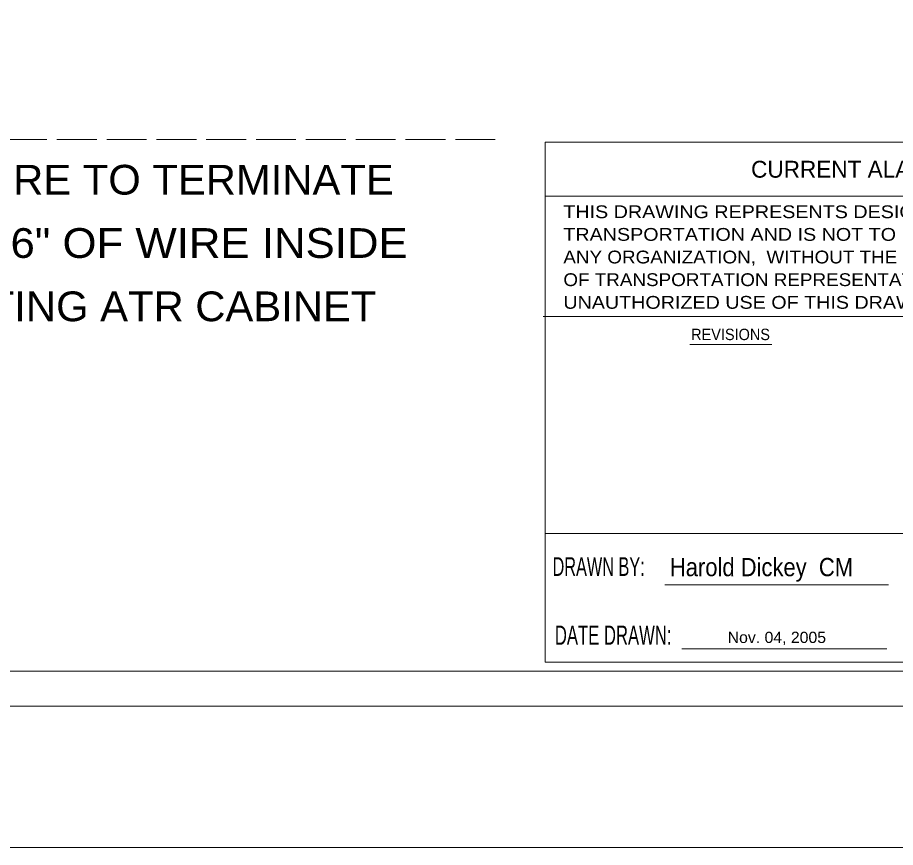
# Model space of a CAD drawing. Extents: x -249 to 477, y -278 to 283.
# Drawn here: x 146.1 to 317.9, y -278 to -115.5 of the extents above; entities that cross this region are included whole.
import ezdxf
from ezdxf.enums import TextEntityAlignment as Align

# ---------------------------------------------------------------- set-up
doc = ezdxf.new("R2010")
doc.units = 0
doc.header["$LTSCALE"] = 1.3
doc.linetypes.add('LONG_DASHED', pattern=[7.5, 6, -1.5])
doc.layers.add('1', color=7, linetype='Continuous', lineweight=13)

msp = doc.modelspace()

# ---------------------------------------------------------------- linework, layer by layer
at = {"layer": '1', "linetype": 'LONG_DASHED'}
msp.add_line((-177.715, -139.407), (239.657, -139.407), dxfattribs=at)
at = {"layer": '1'}
for p, q in [((458.084, -150.519), (249.331, -150.519)), ((457.708, -174.066), (248.959, -174.066)), ((277.645, -179.549), (293.743, -179.549)), ((249.331, -216.538), (320.624, -216.538)), ((249.331, -216.538), (320.624, -216.538)), ((272.756, -226.548), (316.547, -226.548)), ((276.131, -239.098), (316.256, -239.098))]:
    msp.add_line(p, q, dxfattribs=at)
for points in [[(476.88, 283.01), (476.88, -277.99), (-249.12, -277.99), (-249.12, 283.01)], [(-239.725, -250.363), (468.842, -250.363), (468.842, 268.14), (-239.725, 268.14)], [(461.435, 260.627), (-231.44, 260.627), (-231.44, -243.474), (461.435, -243.474)], [(457.914, -139.928), (249.326, -139.928), (249.326, -241.732), (457.914, -241.732)]]:
    msp.add_lwpolyline(points, close=True, dxfattribs=at)

# ---------------------------------------------------------------- texts
for s, height, width, p in [('ALL WIRE TO TERMINATE', 5.822, 1.05, (169.071, -150.182)), ('WITH 36" OF WIRE INSIDE', 5.822, 1.1, (169.071, -162.575)), ('EXISTING ATR CABINET', 5.822, 1.05, (169.071, -174.969)), ('REVISIONS', 2.23, 0.95, (285.645, -178.67)), ('Harold Dickey  CM', 3.575, 0.9, (291.692, -224.892))]:
    msp.add_text(s, height=height, dxfattribs=dict(at, width=width)).set_placement(p, align=Align.CENTER)
msp.add_text('CURRENT ALABAMA DEPARTMENT OF TRANSPORTATION', height=3.301, dxfattribs=at).set_placement((351.957, -146.87), align=Align.CENTER)
for s, height, width, p in [('THIS DRAWING REPRESENTS DESIGNS PREPARED FOR USE BY THE ALABAMA DEPARTMENT OF', 2.507, 1.15, (252.916, -154.796)), ('TRANSPORTATION AND IS NOT TO BE COPIED,  REPRODUCED,  ALTERED,  OR USED BY ANYONE,  OR', 2.507, 1.15, (252.916, -159.23)), ('ANY ORGANIZATION,  WITHOUT THE EXPRESSED WRITTEN CONSENT OF THE ALABAMA DEPARTMENT', 2.507, 1.1, (252.916, -163.66)), ('OF TRANSPORTATION REPRESENTATIVE AUTHORIZED TO APPROVE THIS USE.   ANYONE MAKING', 2.507, 1.1, (252.916, -168.095)), ('UNAUTHORIZED USE OF THIS DRAWING MAY BE PROSECUTED TO THE FULLEST EXTENT OF THE LAW.', 2.507, 1.15, (252.916, -172.536)), ('DRAWN BY:', 3.661, 0.65, (250.805, -224.828)), ('DATE DRAWN:', 3.751, 0.65, (251.257, -238.312)), ('Nov. 04, 2005', 2.202, 1.05, (285.077, -237.964))]:
    msp.add_text(s, height=height, dxfattribs=dict(at, width=width)).set_placement(p)

doc.saveas('drawing.dxf')
